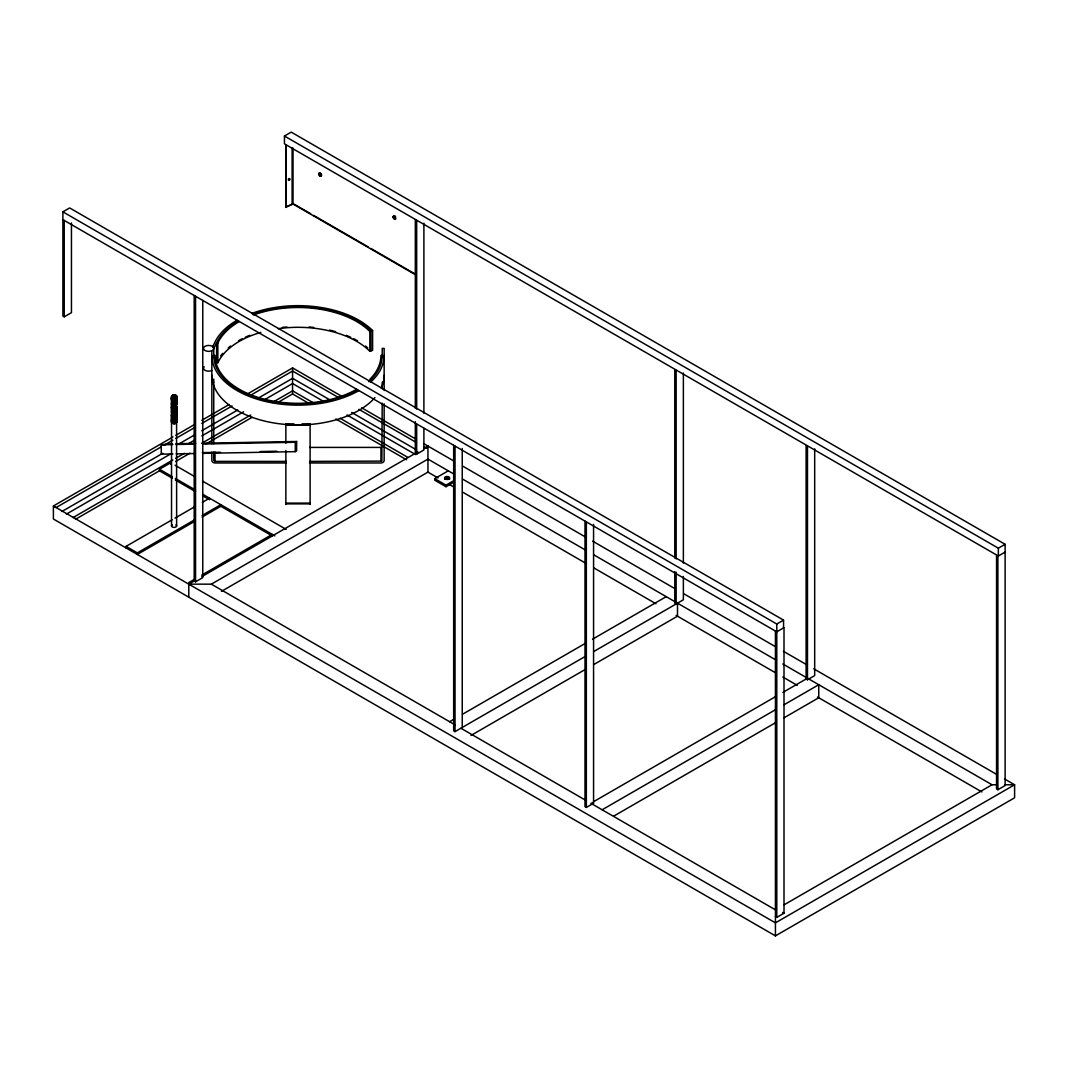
<?xml version="1.0" encoding="UTF-8"?>
<svg xmlns="http://www.w3.org/2000/svg" width="1068" height="1068" viewBox="0 0 1068 1068"><rect width="100%" height="100%" fill="white"/><g stroke="black" fill="none" stroke-linecap="round" stroke-linejoin="round"><path stroke-width="1.5" d="M172.469 395.227C179.023 392.704 176.54 402.569 171.628 398.845C173.603 395.627 169.959 394.866 174.111 397.456L174.111 420.739C171.454 424.877 178.129 423.622 176.247 421.353M174.084 394.733C176.1 395.173 177.221 400.046 175.659 396.602M174.084 395.667L174.738 394.76M174.111 397.456C179.077 395.894 173.817 400.193 171.881 397.63C172.429 395.16 171.908 398.017 172.188 399.445C178.716 398.671 175.886 403.464 171.881 400.233L171.948 395.827M176.247 399.993C172.802 404.625 170.88 397.71 171.881 396.241C176.313 406.561 170.373 391.342 171.628 400.473C171.628 403.103 174.898 404.104 176.58 401.835C176.58 402.369 174.364 405.92 172.282 403.33C172.175 399.525 170.626 396.335 173.457 394.813M175.219 398.124C174.311 401.101 177.288 393.758 176.567 396.335M176.313 402.756C175.205 404.745 174.832 403.771 175.392 404.385C173.497 406.054 175.366 404.318 176.327 404.759C177.542 399.098 174.311 411.447 176.313 406.921M174.111 404.091C175.726 405.546 177.368 397.029 176.313 396.896M176.661 398.231C176.447 401.742 175.766 395.013 176.313 399.539C178.049 401.488 172.762 402.516 174.778 401.902C171.441 399.712 171.401 398.124 173.537 402.102L173.443 403.05L175.659 402.329M174.111 410.993C173.083 413.169 168.477 404.198 174.111 406.307C177.462 406.628 168.05 403.33 173.537 403.677L173.443 404.612L175.219 404.385M174.111 410.472C177.715 409.164 175.94 406.467 175.913 410.9C171.814 412.288 170.306 408.817 174.778 410.232L174.778 408.15L176.661 407.616L173.537 408.884L171.628 408.096L172.175 399.299M174.111 409.952L176.58 408.537L174.111 409.952L171.628 408.617L172.522 407.802L174.111 409.431L176.327 408.47L176.661 407.095M176.313 398.591L175.673 399.592L176.58 407.495L174.111 408.75M174.111 402.129C170.56 399.792 170.466 407.696 174.111 406.734C178.757 405.012 173.91 406.774 174.778 406.588C172.749 404.251 169.812 403.597 174.111 405.266M176.58 413.823C174.965 415.385 177.755 414.304 176.313 413.183C175.259 413.89 177.502 415.866 176.247 417.708C176.914 420.552 169.064 417.655 173.003 420.752L176.567 420.819L176.58 414.798L173.537 416.173L171.534 414.117L175.392 413.703L176.247 412.502L175.673 413.129L176.661 413.863L175.219 416.493L171.534 415.746L172.282 414.197L174.685 414.571L176.58 413.236L175.659 411.581L173.537 412.008L171.534 411.046L172.535 409.471L171.534 421.994L174.111 422.848L176.58 421.633M173.003 400.954C170.813 402.289 172.015 410.085 172.522 413.53C172.549 420.258 178.983 410.633 175.673 411.046L176.567 414.504L176.033 413.743M176.247 419.991L175.9 416.947L171.628 418.122L172.829 420.565L175.392 420.485L176.661 418.029L174.685 419.777L171.628 418.643L171.534 415.158L174.778 414.918L174.685 413.917L172.295 413.556C172.856 407.469 170.186 411.474 173.003 412.288C171.481 411.5 171.467 408.123 175.392 409.538M175.913 408.296C170.947 408.817 172.175 408.283 171.948 411.434C171.561 415.372 177.675 410.139 176.247 413.223M173.003 404.598C171.12 401.928 172.268 400.019 172.188 404.652L173.537 405.106L172.295 403.717C171.534 400.46 172.856 407.015 171.628 408.737C172.709 412.288 171.054 417.268 173.443 420.699C177.074 420.685 177.822 417.281 174.111 420.365L172.175 420.018L172.188 421.326C174.364 421.953 178.356 422.394 175.659 420.966C164.846 420.458 180.639 419.257 172.295 418.776L171.628 417.147L173.537 417.214C173.043 420.018 179.023 415.132 175.673 418.87L176.567 421.847L176.567 420.819M172.829 420.565L174.111 421.259M175.219 413.236C171.013 412.528 172.135 414.905 171.881 417.989C170.907 419.283 175.272 421.059 172.829 420.044M174.111 419.844L174.778 414.918M174.111 418.282L175.392 417.935L173.003 418.149L171.628 416.039L173.537 415.652C172.429 417.935 178.022 415.666 176.02 415.105M172.522 409.485L171.534 411.5L172.188 417.161C174.258 419.404 177.515 414.477 175.392 417.868M176.661 416.987L175.659 415.879L172.829 416.921L176.661 416.013L176.661 410.219L175.673 409.351M176.247 413.543C176.981 416.8 171.16 414.477 171.881 418.015C170.56 421.633 174.164 424.824 176.58 421.566M382.224 446.371L380.956 447.412L309.6 447.412M176.567 399.913L175.9 396.161L176.247 398.631M176.247 397.91C177.568 400.487 175.739 406.067 171.628 402.556M176.247 401.034L176.247 403.837M171.534 411.567L174.111 412.555C179.077 410.152 174.551 406.481 176.661 404.024C172.122 408.069 171.214 400.487 171.628 396.041M176.247 409.364L176.313 401.061M176.58 412.248C175.886 414.531 176.767 408.216 176.247 412.702M176.313 419.951L176.247 421.166L175.673 417.695L176.661 417.575M176.247 421.873C175.699 421.633 177.221 419.404 175.913 422.888C173.697 424.744 170.199 422.1 171.881 419.684C172.909 416.386 171.294 416.053 172.282 411.661M176.661 415.492L175.913 418.122L176.247 417.188M176.661 419.07L176.567 420.298M174.111 422.888L171.961 420.378L171.881 422.22L173.003 423.329M176.661 396.215L176.02 396.228M171.881 403.01C172.522 400.593 171.614 400.634 172.175 398.644C170.359 396.548 177.528 398.444 173.003 397.817C169.558 394.466 175.499 401.074 176.58 396.615M176.247 411.661C177.368 409.578 174.778 408.123 176.313 411.006L173.443 411.847L171.961 409.444L171.948 403.223M175.673 412.488C171.601 415.132 170.253 407.442 173.003 407.722L175.392 407.455L176.247 406.24L176.567 408.31M171.628 412.195C172.642 407.976 171.668 404.719 172.282 402.81M176.247 414.064C171.214 416.413 171.387 409.938 172.535 416.907C170.239 418.242 172.175 426.452 176.58 422.087M172.295 423.008C172.175 419.47 171.067 421.006 173.537 422.434L174.778 422.22L174.778 423.262C168.731 424.784 173.697 411.527 171.948 421.847M173.951 423.489C171.694 422.074 171.881 415.906 172.188 421.206A2.55 1.469 0 0 0 172.282 423.262A2.55 1.469 0 0 0 175.886 423.262A2.55 1.469 0 0 0 175.886 421.166L176.661 420.632L174.111 421.833M172.282 397.002L173.537 397.416C173.123 398.751 177.021 399.192 174.111 399.365M174.778 399.299L174.778 400.86L173.537 401.061L172.829 399.205M174.685 399.459C177.942 395.467 175.566 404.852 173.537 401.061M174.111 406.668L173.537 404.585M176.247 405.72L175.913 406.721L173.443 407.148L171.628 404.118L172.522 403.757L171.534 402.716L172.175 402.289M175.913 407.776C173.724 409.818 171.494 405.506 172.175 405.546C172.268 408.51 170.653 408.043 173.537 409.404M174.111 410.9C172.682 410.059 172.389 407.976 171.534 409.938M175.219 411.674C173.777 414.825 173.964 410.659 174.685 411.968M175.219 412.715L173.443 413.476L172.295 411.474L173.003 411.767M173.537 413.57C174.631 416.747 176.046 411.714 176.661 411.847M173.443 417.054L171.628 412.395L172.282 411.594M173.443 421.74L173.537 420.739M212.666 346.633L214.761 342.534A86.161 49.742 0 0 1 237.069 320.226M173.003 397.296L174.111 397.964M174.685 398.938C173.417 399.606 170.8 396.709 172.175 396.175M172.909 394.986L172.282 395.44L175.366 394.893M172.282 398.631C169.532 401.728 178.623 406.014 171.628 400.407M175.659 402.85C173.523 405.186 170.92 401.475 171.881 399.712M176.58 404.892L174.685 406.227L172.829 405.974L173.003 405.119L171.534 405.253L172.522 403.757M172.188 408.697C172.188 403.517 171.307 405.253 173.443 409.298M176.033 409.578C172.429 411.968 169.932 406.921 173.537 406.801M173.003 411.367L172.295 411.02L173.537 411.874M176.247 414.264L172.829 414.317L172.829 412.742M176.247 396.869L176.661 398.297M176.567 403.036L176.58 401.835L176.567 402.516M176.567 404.078L176.58 402.876L175.673 404.665M176.033 404.505C177.048 404.185 176.3 406.08 174.685 405.706M175.913 406.147L176.58 404.959M176.58 412.715L176.567 411.968M174.111 417.147L175.392 416.894L176.661 414.384M176.247 417.388L175.673 415.746L174.111 416.2L171.628 414.998L172.535 413.249L171.881 410.165M176.58 417.468L176.247 419.083L175.673 414.05M176.567 420.231L176.58 419.03M172.829 403.37C176.914 405.346 176.033 397.563 176.567 399.979M176.247 400.714L176.58 399.686L176.58 400.727M176.58 399.752C175.326 403.784 169.064 399.739 172.522 396.989M176.58 401.768L175.219 402.943M174.685 404.665C177.462 402.236 176.34 406.027 175.219 406.08L174.111 406.307M176.02 409.765L176.247 408.844M176.58 409.645L174.685 410.926L176.58 409.578M174.111 415.158L175.392 414.811L176.247 411.46M176.327 413.169L176.58 413.236M176.661 418.616L176.247 416.346M175.673 416.654L176.58 416.427M176.247 416.667L176.58 417.922M171.961 422.461C171.094 421.366 177.862 423.262 176.247 419.791M173.443 422.327L176.327 421.5L176.247 419.27M288.627 178.797C287.145 181.52 291.19 178.783 288.961 178.489M171.628 396.108L172.522 395.293M172.829 399.792C175.139 397.63 169.091 398.644 174.111 399.005M171.881 400.407L172.282 400.714M173.003 400.433C170.947 398.431 172.976 401.822 171.628 402.81M171.628 403.851C172.629 401.087 171.494 411.193 172.175 412.328M172.535 410.646L171.628 409.324L172.522 406.361M171.534 415.679L172.522 413.663L171.534 414.184M172.535 418.469C171.908 417.014 171.601 412.662 173.003 415.545M171.881 416.947C172.495 416.2 171.601 416.066 172.188 417.027M171.534 414.638C171.908 415.519 172.709 417.535 171.628 420.071M171.628 421.633L172.522 420.819M171.881 399.752C172.549 399.152 171.614 398.751 172.188 399.832M171.881 400.794C173.083 399.646 170.987 400.727 172.522 401.675M173.003 402.516L171.534 401.675L171.948 401.007M172.175 403.864L172.188 404.532M171.881 405.68L172.535 407.522M171.628 407.509L175.219 406.467M172.535 413.65L172.175 410.766M171.628 413.436L172.175 412.195M173.003 413.45L171.628 414.277M172.175 413.757L172.282 413.223M171.628 416.88L172.522 416.266M171.534 420.365C172.816 418.776 171.881 417.815 171.881 415.866M171.948 418.723L173.003 418.669M173.003 398.871C170.867 397.376 172.575 399.819 172.282 398.11M175.9 395.12L176.02 396.348M176.313 395.961L176.02 397.269M176.567 395.814L175.219 398.257M176.567 398.871C174.498 396.001 177.715 400.26 176.247 401.421M172.295 403.143L172.175 401.902M175.659 399.205L176.327 400.593M171.881 399.352C173.123 401.368 176.821 398.738 176.567 401.995C175.619 398.805 174.311 404.986 176.033 401.368M176.033 401.888L175.659 401.288L176.567 404.145M175.659 404.412L175.659 403.37M176.247 406.628L175.659 405.466L176.661 407.669M172.829 406.494C172.402 408.857 176.901 407.402 175.659 405.987M176.247 408.003L175.9 406.588L176.58 410.099M174.685 407.802L175.659 407.028M175.659 407.549L175.659 408.977L176.661 408.724M176.661 408.203L175.392 410.125M176.02 411.847L175.659 410.152M176.661 411.26L175.673 411.046L176.567 411.434M176.247 414.918L176.567 416.133M176.247 415.826L175.9 414.931L175.219 415.452M176.247 417.908L175.9 416.427L174.685 417.174M172.295 421.967L172.535 423.128M176.661 419.657L175.9 418.055L176.247 419.083M176.313 420.445C174.338 420.111 175.846 418.643 176.567 419.257M171.881 398.845L171.881 397.269M175.673 397.376L176.567 397.897M176.02 398.311L175.9 397.149M175.673 398.538L176.327 399.619M171.881 403.424L172.522 401.154M176.567 403.103L175.659 401.808L176.313 404.719M176.661 406.628L176.313 405.853L176.247 407.482M176.567 407.268L176.567 408.243M171.628 412.916L172.535 412.729L171.881 411.687M176.247 411.14L176.58 409.124M176.661 410.219L176.661 413.863M175.392 411.621L176.033 410.619L174.685 414.05L175.913 413.436L174.685 414.05M176.02 413.943L176.033 413.223M176.033 415.439L176.567 416.066L176.033 411.661M173.443 418.162L171.628 418.643L172.535 420.552M176.02 416.547L175.673 415.092M176.567 418.669L175.659 416.921L176.327 416.293M172.829 421.086L175.392 421.006L176.033 419.604M175.913 399.365L176.58 398.19M176.033 399.672L174.778 400.86M176.033 403.33L175.673 403.757M176.033 405.026L175.673 405.84M175.673 406.361L176.033 405.546M176.327 408.991L174.685 409.885M175.673 411.046L176.327 410.032M176.661 414.905L175.673 415.225L176.567 416.654M176.033 414.918L175.659 415.359M172.282 418.376L175.392 418.456L176.327 416.814M176.033 417.922L174.685 418.736L175.392 418.389M175.219 419.097L176.033 418.042M176.661 421.152L174.111 422.461M176.327 421.5L175.392 422.634M176.247 422.26L175.286 423.409M175.673 398.938L176.033 397.723M176.661 412.368L175.219 413.369M174.111 421.286L175.392 421.059L176.033 419.484M175.392 421.059L176.247 420.178M172.282 403.263L171.534 404.799L173.443 405.653M171.534 406.294L172.522 405.84L171.881 405.439M171.881 417.668C173.39 416.533 170.893 419.043 173.003 419.19M171.628 406.721C172.923 407.682 170.853 408.203 173.537 408.884M172.282 415.305L171.534 416.2L173.537 418.656M171.881 420.205L172.522 419.911L171.628 419.163M171.534 419.911C173.683 420.325 170.48 421.219 172.188 421.726M176.247 401.234L176.033 400.206M176.58 408.537L175.659 407.415L176.313 407.949M176.58 421.046L176.634 525.91M71.449 222.918L71.449 312.67L64.227 316.836L62.879 316.061L62.879 211.838L69.647 207.94L783.552 620.107L783.552 627.917M284.448 136.023L998.353 548.191L998.353 556.014L284.448 143.846L284.448 136.023L291.217 132.125L1005.121 544.293L1005.121 785.554L997.899 789.719L996.551 788.932L996.551 555.494L997.899 556.268L1005.121 552.103M285.797 144.621L285.797 207.152L293.206 203.654L310.681 213.707M285.797 207.152L293.019 204.028L416.346 275.237M172.989 436.945L53.4 505.992L53.4 519.021L775.435 935.875L1014.6 797.796L1014.6 784.766L1004.481 778.932M175.873 435.29L194.603 424.477M201.799 420.311L229.179 404.505M247.909 393.691L292.565 367.913L342.975 397.016M172.829 453.927L161.255 454.154L161.255 444.769L172.535 443.794M161.361 446.784L56.11 507.554L53.4 505.992L775.435 922.859L1014.6 784.766L1004.935 784.766M164.245 445.129L172.896 440.123M175.779 438.467L194.523 427.641M201.732 423.475L232.01 406M250.753 395.173L292.565 371.037L338.689 397.656M61.877 511.519L162.803 453.246M178.663 444.088L194.523 434.943M201.732 430.778L237.777 409.965M259.404 397.483L292.565 378.326L330.039 399.966M66.39 514.135L171.547 453.406M188.836 443.434L194.603 440.096M201.812 435.944L243.584 411.821M263.756 400.18L292.565 383.546L322.656 400.901M73.251 517.459L172.816 459.974M175.699 458.319L184.35 453.313M201.665 443.313L250.726 414.998M272.367 402.502L292.565 390.835L314.206 403.33M172.429 478.317L159.452 470.828L159.452 469.252L170.733 462.751L170.733 464.313M159.719 470.668L75.962 519.021L73.959 517.513M175.606 461.496L190.037 453.152M205.924 443.981L252.141 417.308M278.134 402.302L292.565 393.959L308.438 403.13M202.613 443.994L295.275 442.272L296.637 441.484L296.637 450.87L295.275 451.644L202.613 453.379M126.051 547.937L126.051 546.375L172.108 519.782M174.992 518.127L195.15 506.486M202.346 502.334L209.542 498.182L209.542 499.744M126.051 546.375L137.331 552.89L194.91 519.649M202.106 515.497L220.822 504.697L220.822 506.259L202.106 517.059M194.91 521.211L137.331 554.452L137.331 552.89M194.536 579.27L188.782 582.594L188.782 597.186M201.732 575.118L272.26 534.387L272.26 535.962M190.091 584.556A1.909 1.108 -60 0 0 188.782 584.156L194.55 580.832M201.745 576.667L417.868 451.897M423.636 448.56L427.948 446.077L427.948 472.123L221.45 591.352M194.189 295.476L194.189 581.032L195.551 581.806L202.773 577.641L202.773 300.388M415.319 421.686L415.319 453.366L416.667 454.154L423.889 449.975L423.889 428.308M188.782 584.156L211.344 584.156L427.948 459.093L453.927 474.085M454.127 482.028L445.997 486.714L434.716 480.2L434.716 478.638L448.253 470.828M434.716 478.638L445.997 485.152L454.127 480.466M449.615 721.714L453.94 719.218M462.604 714.212L585.357 643.35M592.58 639.185L666.218 596.665M453.673 445.289L453.673 730.832L455.035 731.62L585.077 656.526M593.741 651.533L683.373 599.789L683.373 576.44M471.001 735.425L585.077 669.556M593.741 664.563L677.499 616.196L677.499 603.18M62.879 211.838L776.783 624.019L783.552 620.107M998.353 548.191L1005.121 544.293M593.741 801.601L775.702 696.55M782.924 692.384L807.475 678.207M584.997 521.104L584.997 806.647L586.345 807.435L593.568 803.269L593.568 524.361M807.475 679.769L807.475 446.331L806.113 445.543L806.113 678.994L807.475 679.769L814.684 675.603L814.684 448.827M602.138 809.784L775.435 709.739M784.099 704.733L818.755 684.721L818.755 697.751L784.099 717.763M613.699 816.139L775.435 722.756M784.099 904.823L992.038 784.766L996.871 784.766M775.435 916.598L776.783 917.385L784.005 913.207L784.005 627.664L776.783 631.829L62.879 219.661M175.392 399.112L175.913 398.391M175.673 399.459L173.443 399.926M174.685 401.021L175.673 399.979M175.673 409.872L175.392 410.646M175.673 414.571L174.111 415.679M175.219 420.138L175.673 419.257M176.313 396.375L176.313 422.034L175.392 423.155M175.913 397.283L174.778 397.79M175.673 402.583L174.685 403.624M174.685 409.364L175.913 407.709M175.392 408.497L176.327 408.403L176.661 409.765M175.392 409.017L175.673 407.923M175.392 414.291L175.659 413.276L176.567 414.571M175.659 413.797L174.778 414.985M175.392 420.485L176.313 420.966M176.313 400.54L176.02 398.831L176.567 399.459M176.313 405.76L176.033 403.851M171.881 418.122L171.628 418.963M171.534 419.324L172.282 418.896M176.661 420.178L176.567 419.777M211.838 370.476L211.197 370.756A5.1 2.95 0 0 1 205.029 370.289A5.1 2.95 0 0 1 204.215 366.724M176.58 399.232L176.327 400.073M176.58 402.356L176.567 403.624M176.58 407.041L176.033 407.495M176.567 407.789L176.58 408.603M171.628 416.36L172.282 417.334M176.58 421.112L176.327 421.953M253.423 314.993A82.97 47.9 0 0 1 369.835 331.454L372.599 330.533L372.599 350.331L369.835 351.252A82.97 47.9 0 0 0 278.121 328.704M174.685 400.5L173.443 400.38L175.219 399.686M171.628 400.994L173.537 402.102M173.443 407.148L174.111 407.349M173.443 408.19L174.685 408.19L171.534 407.402L172.175 407.108M173.443 410.806L173.537 410.966M175.219 410.633L173.443 411.38L175.219 412.195M173.443 413.997L173.443 413.93M174.111 417.668L172.829 417.441L173.537 417.735M172.829 421.152L173.537 421.393M173.537 421.913L172.295 421.379L172.282 396.482M172.829 399.726L175.219 399.165M175.392 401.194L174.111 401.608M174.685 404.145L174.685 402.062L175.913 400.994M174.778 407.696L175.219 406.08M174.111 411.514L175.392 410.059M171.628 417.147L173.537 418.135L173.443 419.137L175.219 418.576M174.111 422.981L175.392 422.568M174.698 423.502L175.392 423.088M171.628 406.2L172.295 408.937M175.205 395.347L172.976 395.12M174.685 404.545L173.443 404.545M173.003 404.986L174.685 405.186M174.778 418.576L173.443 418.683L174.111 418.803M174.778 419.684L174.111 420.885M309.6 461.403L381.85 461.109L382.224 403.13M176.247 403.637L176.327 404.305L175.913 403.077M172.522 407.402L171.881 408.283L172.522 407.923M175.913 408.817L175.219 409.204M172.522 410.526L173.537 411.354M172.522 414.704L173.003 415.025M172.522 415.746L171.628 415.586M172.829 416.921L171.961 417.388M172.522 419.911L173.003 420.098M172.522 420.432L172.535 422.114M172.522 420.952L171.961 421.94M175.913 420.792L175.219 421.713M173.003 397.696L173.537 397.937M173.003 399.258L172.295 398.965M173.003 401.341L173.537 401.581M173.003 402.903L172.282 402.743L174.111 403.17M173.003 407.589L172.295 407.375M173.003 408.109L172.535 407.909M172.829 410.205L173.537 410.446M173.003 412.809L172.295 412.515M172.188 412.862L173.003 413.329M172.829 414.371L174.111 415.586M173.003 420.618L172.188 420.165M173.003 423.222L173.537 423.462M175.846 443.741L195.698 443.367M202.319 443.247L296.637 441.484M161.255 444.769L172.829 444.555M176.14 444.488L194.349 444.154M202.319 452.632L220.515 452.285M260.232 451.55L276.772 451.243M176.14 453.873L194.349 453.526M211.838 382.211L213.747 382.211M384.146 382.211L382.224 382.211L382.224 388.859M293.94 423.836L285.864 423.836L285.864 443.233M302.03 423.836L310.107 423.836L310.107 504.443M285.864 424.944L310.107 424.944M213.747 452.058L213.747 460.361L214.695 461.376L286.371 461.403M286.371 462.978L215.028 462.978A3.191 2.603 0 0 1 211.838 460.361L211.838 452.058M309.6 462.978L380.956 462.978A3.191 2.603 0 0 0 384.146 460.361L384.146 403.824M285.864 503.108L310.107 503.108M285.864 503.869L310.107 503.869M172.829 408.577L174.111 408.817M173.443 413.409L174.685 413.53M175.9 395.641L175.205 395.227M175.9 399.752L176.247 398.431M172.535 403.744L173.443 404.091M172.535 404.265L173.443 404.612M172.295 421.446L171.881 422.22L172.175 421.58M239.325 321.535A82.97 47.9 0 0 0 217.845 343.002L216.617 342.815L213.747 348.408A5.1 2.95 0 0 1 212.252 350.491L211.197 350.958A5.1 2.95 0 0 1 204.455 350.09A5.1 2.95 0 0 1 205.363 346.139A5.1 2.95 0 0 1 212.252 346.312L213.747 348.408L213.747 356.659M260.899 332.362A82.97 47.9 0 0 0 217.845 362.8L216.617 362.613L216.617 342.815A84.239 48.634 0 0 1 238.418 321.014M172.188 398.791L172.295 400.073L173.537 400.42M175.913 408.75L176.033 409.057M176.58 409.057L176.567 410.913M172.188 411.3L173.003 411.888M176.567 412.942L176.033 412.181M176.247 417.521L176.033 416.88M173.443 400.967L171.961 400.193M172.829 402.85L173.537 403.677M172.829 412.221L174.685 412.488M172.829 415.879L173.537 416.173M174.685 420.699L174.685 422.381M176.567 407.202L176.02 406.254M176.567 416.587L176.247 415.105M176.247 419.604L176.661 420.699M176.661 421.74L175.659 419.924M173.003 406.16L171.881 404.919M173.003 409.805L171.881 408.563M176.661 412.822L175.673 413.129M313.551 215.362L368.046 246.815M370.916 248.47L415.372 274.142M361.705 407.816L416.427 439.415M423.636 443.58L453.967 461.082M462.631 466.089L585.451 537.004M592.673 541.169L675.043 588.722M683.707 593.728L776.182 647.115M783.405 651.293L806.527 664.643M813.749 668.808L997.258 774.754M358.861 409.311L416.507 442.593M423.716 446.758L426.599 448.413M351.652 412.448L416.507 449.882M462.577 479.091L585.197 549.886M593.861 554.879L775.635 659.837M782.844 663.989L992.038 784.766M346.993 414.971L415.746 454.661M340.158 418.309L407.936 457.438M335.859 418.963L406.574 459.774M427.948 472.123L438.054 477.957M449.588 484.618L453.927 487.115M462.577 492.108L585.197 562.916M593.861 567.909L655.899 603.727M676.097 615.382L775.635 672.853M782.844 677.019L797.275 685.349M817.474 697.017L981.933 791.962M175.059 465.248L195.257 476.902M202.479 481.067L286.171 529.394M159.452 469.252L172.429 476.755M175.326 478.424L195.524 490.092M202.733 494.257L274.89 535.909M175.326 479.986L195.524 491.654M202.733 495.819L208.514 499.143M220.048 505.818L272.006 535.802M592.219 802.482L593.568 803.269M782.644 912.432L784.005 913.207M211.344 584.156L455.155 724.918M460.922 728.256L586.439 800.72M590.858 803.269L775.435 909.829M171.881 402.316L172.535 403.357M171.881 409.084L172.535 410.125M171.881 412.729L172.535 413.77M171.881 413.263L172.535 414.291M171.881 413.783L172.535 414.825M171.881 416.907L172.535 417.948M176.313 410.553L175.659 409.631L175.673 410.526M175.913 416.56L176.033 415.305M174.698 397.443L174.111 398.484M176.247 414.397L176.661 416.533M997.899 556.268L997.899 789.719M776.783 624.019L776.783 917.385M775.435 631.041L775.435 935.875M683.373 373.012L683.373 563.103M676.151 558.938L676.151 370.516L674.789 369.728L674.789 558.15M676.151 572.274L676.151 603.954L674.789 603.18L674.789 571.487M586.345 521.878L586.345 807.435M462.244 448.533L462.244 727.455M455.035 446.064L455.035 731.62M445.997 485.152L445.997 486.714M423.889 223.199L423.889 413.289M416.667 409.124L416.667 220.702L415.319 219.915L415.319 408.35M416.667 424.129L416.667 454.154M384.146 390.514L384.146 348.408L382.224 348.408L382.224 356.659M380.956 447.412L380.956 461.403M370.943 350.891L370.943 331.08A84.239 48.634 0 0 0 252.742 314.379M369.835 331.454L369.835 351.252M295.275 442.272L295.275 451.644M293.019 148.078L293.019 204.028M292.565 367.913L292.565 393.959M292.125 148.078L292.125 204.028M286.251 144.888L286.251 207.419M285.864 450.442L285.864 504.443M217.845 343.002L217.845 362.8M215.028 452.071L215.028 461.403M213.747 379.087L213.747 443.741M211.838 350.678L211.838 443.741M195.551 296.263L195.551 581.806M171.534 396.402L171.534 421.994M171.534 422.207L171.534 525.91M64.227 220.435L64.227 316.836M395.667 218.967A1.749 1.015 60 0 1 393.638 217.338A1.749 1.015 60 0 1 394.786 216.016M395.107 216.243A1.749 1.015 60 0 1 395.667 216.938M427 447.078A1.909 1.108 -60 0 1 427.948 446.077M444.662 479.172A2.55 1.469 0 0 1 447.132 478.077A2.55 1.469 0 0 1 449.601 479.172M384.146 446.371A3.191 2.603 0 0 1 384.039 447.038M220.635 355.938A84.239 48.634 0 0 1 222.718 353.361M228.205 347.954A84.239 48.634 0 0 1 230.541 346.059M238.418 340.812A84.239 48.634 0 0 1 242.423 338.649M245.253 337.274A84.239 48.634 0 0 1 249.685 335.352M282.299 327.422A84.239 48.634 0 0 1 286.985 326.982M308.986 326.982A84.239 48.634 0 0 1 313.672 327.422M329.438 330.079A84.239 48.634 0 0 1 335.646 331.694M346.286 335.352A84.239 48.634 0 0 1 350.718 337.274M353.548 338.649A84.239 48.634 0 0 1 357.553 340.812M365.43 346.059A84.239 48.634 0 0 1 367.766 347.954M384.146 375.202A86.161 49.742 0 0 1 381.209 388.071M374.961 397.536A86.161 49.742 0 0 1 278.107 423.609A86.161 49.742 0 0 1 211.838 375.202M368.874 381.69A84.239 48.634 0 0 0 382.224 355.404L380.956 355.404A82.97 47.9 0 0 1 369.835 379.354M357.553 389.793A84.239 48.634 0 0 1 265.745 400.34A84.239 48.634 0 0 1 213.747 355.404L215.028 355.404A82.97 47.9 0 0 0 266.239 399.659A82.97 47.9 0 0 0 356.645 389.273M384.146 355.404A86.161 49.742 0 0 1 370.476 382.277M358.915 390.581A86.161 49.742 0 0 1 265.011 401.354A86.161 49.742 0 0 1 211.838 355.404M251.714 313.445A86.161 49.742 0 0 1 372.599 330.533M175.886 524.869A2.55 1.469 0 0 1 175.886 526.951A2.55 1.469 0 0 1 172.282 526.951A2.55 1.469 0 0 1 172.282 524.869M288.76 179.718C289.855 182.041 290.469 176.58 288.76 179.718M319.078 173.737A1.749 1.015 60 0 0 320.947 176.06A1.749 1.015 60 0 0 320.947 173.577A1.749 1.015 60 0 0 319.078 173.737M318.638 174.004A1.749 1.015 60 0 0 320.493 176.313A1.749 1.015 60 0 0 320.493 173.83A1.749 1.015 60 0 0 318.638 174.004M393.091 216.991A1.749 1.015 60 0 0 394.96 219.3A1.749 1.015 60 0 0 394.96 216.817A1.749 1.015 60 0 0 393.091 216.991M445.85 479.265A2.55 1.469 0 0 0 449.681 477.983A2.55 1.469 0 0 0 445.85 476.715A2.55 1.469 0 0 0 445.85 479.265"/></g></svg>
